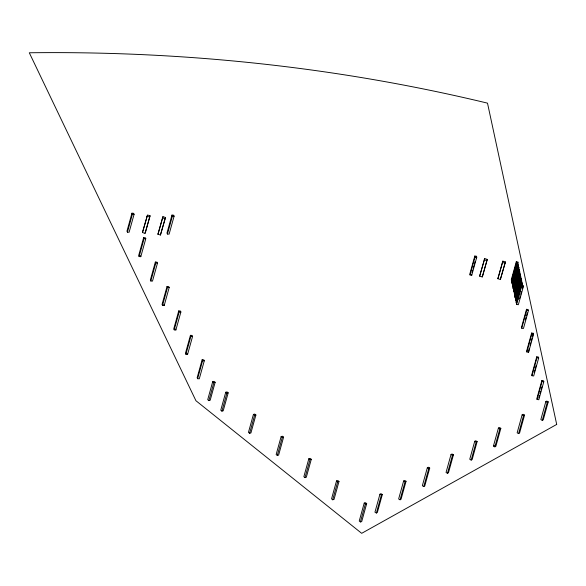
<?xml version="1.0" encoding="UTF-8"?>
<svg xmlns="http://www.w3.org/2000/svg" width="586" height="586" viewBox="0 0 586 586"><rect width="100%" height="100%" fill="white"/><g stroke="black" fill="none" stroke-linecap="round" stroke-linejoin="round"><path stroke-width="0.88" d="M131.945 213.194L126.957 231.177L127.426 232.151L129.103 232.254L134.091 214.271L133.623 213.297L131.945 213.194L132.414 214.168L127.426 232.151M142.457 232.539L147.504 214.981L150.067 215.78L145.54 232.107L145.013 233.338L142.457 232.539L147.269 215.838M143.643 237.623L138.655 255.606L139.124 256.58L140.801 256.683L145.789 238.692L145.321 237.718L143.643 237.623L144.112 238.597L139.124 256.58M145.013 233.338L150.067 215.78M157.876 234.224L162.923 216.674L165.486 217.472L160.432 235.03L157.876 234.224L158.396 232.994M158.638 232.137L162.923 216.674M160.432 235.03L165.486 217.472M155.341 262.045L150.353 280.035L150.822 281.009L152.499 281.104L157.488 263.121L157.019 262.147L155.341 262.045L155.81 263.019L150.822 281.009M171.962 215.084L166.973 233.067L167.442 234.041L169.12 234.144L174.108 216.161L173.639 215.187L171.962 215.084L172.431 216.058L167.442 234.041M167.039 286.473L162.051 304.456L162.52 305.431L164.197 305.533L169.186 287.543L168.717 286.569L167.039 286.473L167.508 287.448L162.52 305.431M178.737 310.895L173.749 328.885L174.218 329.859L175.895 329.962L180.884 311.972L180.415 310.998L178.737 310.895L179.206 311.869L174.218 329.859M190.435 335.324L185.447 353.307L185.916 354.281L187.593 354.384L192.582 336.401L192.113 335.426L190.435 335.324L190.904 336.298L185.916 354.281M202.133 359.753L197.145 377.736L197.607 378.71L199.291 378.812L204.28 360.822L203.811 359.848L202.133 359.753L202.595 360.727L197.607 378.71M212.703 381.706L207.715 399.689L208.865 400.612L210.169 400.275L215.157 382.292L214.007 381.369L212.703 381.706L213.853 382.629L215.157 382.292M208.865 400.612L213.853 382.629M225.742 392.239L220.754 410.229L221.904 411.145L223.207 410.815L228.196 392.825L227.046 391.909L225.742 392.239L226.892 393.162L228.196 392.825M221.904 411.145L226.892 393.162M253.438 414.397L248.449 432.387L249.599 433.31L250.911 432.973L255.899 414.991L254.742 414.068L253.438 414.397L254.588 415.32L255.899 414.991M249.599 433.31L254.588 415.32M281.134 436.563L276.145 454.546L277.303 455.469L278.606 455.132L283.595 437.149L282.445 436.226L281.134 436.563L282.284 437.478L283.595 437.149M277.303 455.469L282.284 437.478M308.837 458.721L303.848 476.704L304.998 477.627L306.302 477.29L311.291 459.307L310.14 458.384L308.837 458.721L309.987 459.644L311.291 459.307M304.998 477.627L309.987 459.644M336.532 480.879L331.544 498.869L332.694 499.785L334.005 499.455L338.994 481.465L337.836 480.542L336.532 480.879L337.683 481.802L338.994 481.465M332.694 499.785L337.683 481.802M364.228 503.037L359.24 521.027L360.39 521.943L361.701 521.613L366.69 503.623L365.539 502.707L364.228 503.037L365.378 503.96L366.69 503.623M360.39 521.943L365.378 503.96M379.926 494.225L374.937 512.215L376.373 513.028L377.355 512.472L382.343 494.489L380.907 493.676L379.926 494.225L381.361 495.038L382.343 494.489M376.373 513.028L381.361 495.038M403.622 480.996L398.634 498.979L400.07 499.792L401.058 499.243L406.047 481.253L404.611 480.447L403.622 480.996L405.058 481.802L406.047 481.253M400.07 499.792L405.058 481.802M474.814 256.031L469.826 274.021L470.031 274.966L471.759 275.215L476.748 257.232L476.55 256.28L474.814 256.031L475.019 256.983L470.031 274.966M472.03 272.556L472.748 269.985M473.224 268.271L473.935 265.707M474.411 263.993L475.121 261.422M476.074 257.994L476.55 256.28M479.648 276.145L484.695 258.587L487.259 259.386L482.732 275.706L482.212 276.944L479.648 276.145L484.695 258.587M427.326 467.76L422.338 485.743L423.773 486.556L424.755 486.006L429.743 468.024L428.307 467.21L427.326 467.76L428.762 468.573L429.743 468.024M423.773 486.556L428.762 468.573M482.212 276.944L487.259 259.386M497.8 278.694L502.847 261.136L505.41 261.935L500.356 279.493L497.8 278.694L498.32 277.456M498.561 276.599L502.847 261.136M451.022 454.524L446.034 472.514L447.47 473.327L448.458 472.77L453.447 454.787L452.011 453.974L451.022 454.524L452.458 455.337L453.447 454.787M500.356 279.493L505.41 261.935M447.47 473.327L452.458 455.337M516.281 261.781L511.292 279.771L511.497 280.716L516.486 262.733L516.281 261.781L518.009 262.03L517.738 264.689M511.915 282.686L511.637 281.383L516.947 263.444L517.226 264.74L511.915 282.686L517.431 263.722L516.779 263.634L516.413 264.945L520.749 285.067M514.164 275.501L513.512 275.405L513.153 276.717L513.797 276.812M512.201 280.569L514.098 273.721M514.574 272.007L515.284 269.435M515.761 267.721L516.947 263.444M512.12 283.631L517.431 265.692L517.716 266.996L512.728 284.979L512.12 283.631L512.728 284.979M514.493 276.094L515.204 273.523M516.632 268.388L517.108 266.674M512.684 282.818L514.105 277.683M514.42 276.68L517.431 265.692M512.398 284.935L517.716 266.996M515.013 276.541L516.434 271.399M517.621 267.121L517.819 264.103L518.42 265.451L517.951 267.165M512.603 285.88L517.921 267.941L518.2 269.245L513.211 287.228L512.603 285.88L513.211 287.228M515.336 276.585L516.757 271.45M514.025 281.771L513.636 284.386M515.453 276.629L518.302 266.352L518.91 267.707L518.302 266.352M513.402 284.217L517.921 267.941M512.889 287.184L518.2 269.245M513.834 284.789L514.31 283.075M513.087 288.129L518.405 270.19L518.683 271.494L513.695 289.484L513.087 288.129L513.695 289.484M514.156 284.833L514.633 283.119M515.343 280.555L516.295 277.127M513.417 288.18L516.5 277.046M516.977 275.332L518.786 268.608L519.394 269.956L518.786 268.608M513.373 289.433L518.683 271.494M513.578 290.385L518.888 272.446L519.167 273.75L514.178 291.733L513.578 290.385L514.178 291.733M515.116 285.375L514.083 287.894M516.068 281.947L518.207 274.241M513.9 290.429L515.321 285.294M515.797 283.58L519.269 270.857L519.877 272.204L519.269 270.857M513.856 291.689L519.167 273.75M516.552 284.195L517.028 282.481M515.717 287.667L517.145 282.525M517.856 279.962L518.808 276.533M514.625 291.821L519.372 274.695L514.061 292.634L514.662 293.982L520.038 274.409L519.76 273.105L520.361 274.453L519.885 276.167M514.34 293.938L519.65 275.999L519.372 274.695M514.545 294.883L519.855 276.944L520.141 278.247L515.153 296.238L514.545 294.883L515.153 296.238M515.372 292.443L515.848 290.729M516.801 287.301L517.987 283.023M515.49 292.487L515.966 290.773M516.676 288.202L518.105 283.067M515.109 294.077L519.855 276.944M514.823 296.186L520.141 278.247M474.726 441.295L469.738 459.278L471.173 460.091L472.155 459.541L477.143 441.551L475.707 440.745L474.726 441.295L476.162 442.1L477.143 441.551M517.907 286.085L519.57 280.086M520.046 278.372L520.243 275.361L520.844 276.709L520.375 278.423M515.028 297.139L520.339 279.2L520.624 280.496L515.636 298.486L515.028 297.139L515.636 298.486M518.471 285.272L519.899 280.13M515.592 296.326L520.727 277.61L521.335 278.958L520.859 280.672M515.314 298.442L520.624 280.496M515.512 299.387L520.829 281.448L521.108 282.752L516.12 300.735L515.512 299.387L516.12 300.735M471.173 460.091L476.162 442.1M517.768 291.806L519.196 286.664M515.841 299.431L519.548 285.858M519.877 284.877L521.21 279.859L521.818 281.207L521.21 279.859M515.797 300.691L521.108 282.752M518.222 294.831L516.281 302.94L516.002 301.636L521.313 283.697L521.591 285.001L516.413 303.519L516.618 304.471L518.346 304.72L523.335 286.73L523.13 285.785L521.401 285.536M517.541 296.626L516.508 299.146M519.679 288.92L520.39 286.349M516.706 300.098L517.658 296.67M519.797 288.964L520.507 286.393M521.218 283.822L521.694 282.108L522.302 283.463L521.694 282.108M518.698 293.117L519.408 290.553M519.885 288.839L521.313 283.697M516.281 302.94L521.591 285.001M516.618 304.471L521.606 286.481L516.625 263.392M519.562 298.633L520.28 296.062M520.756 294.348L521.467 291.777M522.419 288.356L523.13 285.785M526.514 309.291L521.525 327.274L521.73 328.219L523.459 328.468L528.447 310.485L528.242 309.54L526.514 309.291L526.719 310.236L521.73 328.219M525.393 319.817L526.103 317.246M526.58 315.532L527.297 312.961M493.434 446.041L498.422 428.058L499.411 427.509L500.847 428.322L495.859 446.305L494.877 446.854L493.434 446.041L494.423 445.492M494.877 446.854L499.865 428.871L500.847 428.322M531.634 333.038L526.646 351.029L526.843 351.974L528.579 352.223L533.568 334.24L533.363 333.288L531.634 333.038L531.832 333.991L526.843 351.974M529.085 348.707L528.579 352.223M530.037 345.279L530.748 342.707M531.224 341.001L531.934 338.43M532.41 336.716L533.363 333.288M536.747 356.793L531.758 374.784L531.963 375.729L533.692 375.978L538.681 357.987L538.475 357.042L536.747 356.793L536.952 357.738L531.963 375.729M522.126 414.822L517.138 432.812L518.573 433.625L519.562 433.069L524.551 415.086L523.108 414.273L522.126 414.822L523.562 415.635L524.551 415.086M534.198 372.462L534.915 369.891M535.392 368.176L536.102 365.605M518.573 433.625L523.562 415.635M541.86 380.548L536.871 398.531L537.076 399.484L538.805 399.733L543.793 381.742L543.596 380.797L541.86 380.548L542.065 381.493L537.076 399.484M538.842 397.923L539.552 395.352M540.028 393.646L540.739 391.074M541.215 389.36L541.933 386.789M545.83 401.593L540.841 419.576L542.277 420.389L543.259 419.84L548.247 401.85L546.811 401.044L545.83 401.593L547.265 402.399L548.247 401.85M542.277 420.389L547.265 402.399M172.431 216.058L174.108 216.161M132.414 214.168L134.091 214.271M144.112 238.597L145.789 238.692M155.81 263.019L157.488 263.121M167.508 287.448L169.186 287.543M179.206 311.869L180.884 311.972M190.904 336.298L192.582 336.401M202.595 360.727L204.28 360.822M516.486 262.733L518.214 262.982M475.019 256.983L476.748 257.232M521.335 278.958L520.727 277.61M511.637 281.383L512.245 282.73M521.606 286.481L523.335 286.73M526.719 310.236L528.447 310.485M531.832 333.991L533.568 334.24M536.952 357.738L538.681 357.987M542.065 381.493L543.793 381.742M502.327 262.367L504.883 263.165M484.175 259.818L486.739 260.616M162.403 217.904L164.959 218.703M146.983 216.212L149.54 217.018M498.422 428.058L499.865 428.871M140.332 255.708L140.801 256.683M163.728 304.559L164.197 305.533M175.426 328.98L175.895 329.962M187.124 353.409L187.593 354.384M522.785 285.712L522.185 284.364L522.463 285.668M517.431 263.722L522.324 286.473M515.856 283.368L517.174 289.499M513.512 275.405L517.848 295.527M513.336 277.588L518.046 299.461M471.562 274.27L471.759 275.215M556.7 424.432L361.679 533.326L195.922 400.714L29.3 52.777A1718.46 1418.413 -18 0 1 487.501 103.143L556.7 424.432"/></g></svg>
